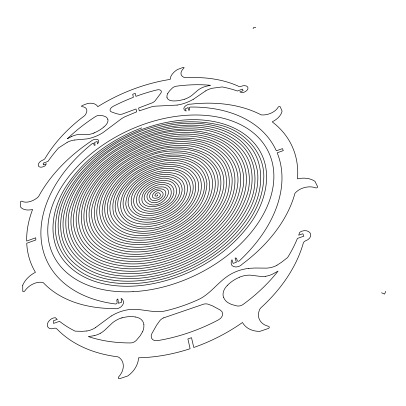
<?xml version="1.0" encoding="UTF-8"?>
<svg xmlns="http://www.w3.org/2000/svg" width="406" height="406" viewBox="0 0 406 406"><rect width="100%" height="100%" fill="white"/><g stroke="black" fill="none" stroke-linecap="round" stroke-linejoin="round"><path stroke-width="0.61" d="M385.7 291.381L384.614 294.096L381.554 292.777M142.567 331.753L140.232 335.726L136.325 340.355A6.719 5.131 -34.4 0 1 130.57 342.933A143.836 99.957 -26 0 1 88.3 336.569L94.136 335.681M167.83 93.299L169.5 90.929L172.306 88.092A4.958 2.857 -22.4 0 1 176.549 86.168A133.67 86.366 -25.2 0 1 210.384 85.29L205.675 86.387A15.464 9.145 -21 0 0 200.6 88.442A13.687 8.084 -21 0 0 197.463 90.584L191.632 95.583A16.331 9.455 -22.1 0 1 185.055 99.039L184.288 99.282M253.065 28.648L253.983 27.258L255.765 27.628M227.446 285.281L226.157 286.737A14.393 11.236 -22.4 0 0 223.442 297.243M103.916 126.971L104.981 125.992A10.617 6.115 -26.5 0 0 107.925 119.465M95.268 327.743L111.259 315.975M205.532 90.949L193.307 99.328M276.922 265.235L281.312 262.428L287.636 257.505A143.836 99.957 -26 0 0 297.431 238.413L303.85 236.175L302.835 233.739L298.684 235.191L299.714 232.298A6.927 5.136 -15 0 1 309.991 232.811A6.927 5.136 -15 0 1 305.875 240.682A3.989 2.984 -14.6 0 0 303.272 243.184A142.425 100.937 -26.3 0 1 261.175 307.535A6.943 5.598 -19.7 0 0 259.201 310.722A16.189 13.114 -18.6 0 0 268.432 326.267A1.416 1.162 -19.9 0 1 268.259 328.525L259.876 331.352A22.163 17.884 -20.2 0 1 242.499 322.491A142.425 100.937 -26.3 0 1 193.763 347.485L191.51 337.696L187.897 338.924L190.109 348.724A142.425 100.937 -26.3 0 1 138.547 357.793A22.02 16.956 -37.3 0 1 127.814 375.941L119.75 378.661A1.406 1.096 -38.7 0 1 118.425 378.296A1.406 1.096 -38.7 0 1 118.684 376.864A16.067 12.332 -38.5 0 0 119.882 358.153A6.897 5.298 -37.6 0 0 116.953 356.686A142.425 100.937 -26.3 0 1 56.82 328.85A3.898 2.751 -37.8 0 0 53.749 328.378A6.765 4.74 -37.3 0 1 47.345 324.394A6.765 4.74 -37.3 0 1 55.277 317.67L57.256 319.426L53.379 320.781L53.551 323.409L59.55 321.319A143.836 99.957 -26 0 0 75.085 331.134L82.164 331.342L86.848 330.971M67.117 142.42L58.545 147.962A133.67 86.366 -25.2 0 0 47.999 161.395L43.193 163.182L43.3 164.887L46.426 163.73L45.066 165.841A5.349 3.111 -29.8 0 1 38.321 165.8A5.349 3.111 -29.8 0 1 42.894 160.076A3.02 1.746 -29.6 0 0 45.183 158.254A127.317 80.718 -25 0 1 83.991 116.152A4.816 2.7 -26.9 0 0 85.676 114.253A11.099 6.197 -27.1 0 0 81.976 106.631A0.949 0.528 -26.7 0 1 81.596 106.139A0.949 0.528 -26.7 0 1 82.377 105.459L87.874 103.383A15.377 8.633 -26.8 0 1 97.78 106.682A127.317 80.718 -25 0 1 170.2 79.403A15.626 8.856 -21.9 0 1 177.326 69.599L182.969 67.467A0.964 0.543 -21.9 0 1 183.943 67.492A0.964 0.543 -21.9 0 1 183.822 68.183A11.307 6.384 -21.5 0 0 183.888 77.302A4.897 2.776 -21.7 0 0 186.156 77.729A127.317 80.718 -25 0 1 238.545 86.285A3.116 1.837 -19.2 0 0 241.387 86.224A5.511 3.278 -19.1 0 1 247.99 87.909A5.511 3.278 -19.1 0 1 241.971 92.761L239.829 91.903L243.128 90.68L242.483 89.122L237.403 91.01A133.67 86.366 -25.2 0 0 222.183 86.935L212.221 88.254A14.631 8.699 -20.7 0 0 205.517 90.934M71.654 136.492L67.391 138.735A133.67 86.366 -25.2 0 1 95.349 116.654A4.897 2.801 -26.4 0 1 99.637 115.37L103.129 115.822L105.489 116.664A12.231 7.044 -26.6 0 1 107.823 119.506M163.516 317.908L203.878 304.069A9.034 7.09 -26.7 0 1 207.791 304.094L212.475 305.845L220.291 310.072A6.785 5.379 -25.6 0 1 218.743 319.695A143.836 99.957 -26 0 1 157.239 340.675A6.765 5.263 -32.4 0 1 151.925 333.478L156.726 324.983L159.934 320.542A9.069 7.034 -30.9 0 1 163.511 317.888M94.4 132.828L93.664 133.122M157.259 194.809C159.761 195.849 153.123 197.423 155.275 194.307C159.325 189.688 163.329 196.428 157.254 198.047C147.337 200.077 154.762 188.059 160.801 190.947C169.327 195.976 152.083 205.583 149.672 197.367C148.423 186.917 172.083 185.034 164.227 197.539C152.671 210.643 136.939 195.722 155.6 187.608C179.645 182.045 165.415 209.293 149.702 204.365C131.321 195.479 164.202 174.834 170.87 189.607C175.752 208.07 132.143 215.216 143.866 192.124C149.581 184.268 161.639 179.447 170.52 184.72C179.239 191.947 169.464 203.974 161.37 206.766C153.519 211.485 137.258 209.394 139.116 197.453C142.11 186.075 155.178 179.437 166.379 180.67C179.513 181.573 178.955 197.565 169.86 203.634C161.492 211.15 144.5 215.774 137.279 204.578C132.95 191.652 147.545 181.183 158.771 179.021C170.134 175.153 185.237 184.882 177.544 197.463C170.383 209.922 152.874 217.509 139.466 210.892C126.124 202.34 138.38 185.278 148.87 180.711C159.233 174.484 181.172 173.337 182.182 189.663C180.584 206.202 161.964 216.281 146.602 215.479C129.169 215.302 126.606 195.763 138.568 186.024C149.357 175.458 169.962 168.734 182.005 180.741C192.342 196.677 171.966 212.962 157.858 216.403C143.704 222.199 121.277 212.165 130.118 194.479C138.299 178.188 159.279 168.576 176.838 174.072C196.727 181.289 185.202 205.903 171.266 212.648C158.178 221.752 129.001 225.594 125.738 204.325C126.312 184.238 148.104 171.474 166.364 170.454C187.125 168.246 198.27 188.587 183.872 204.304C171.053 219.707 144.166 229.73 127.372 215.139C113.568 197.27 136.162 176.686 152.443 171.413C168.216 163.999 198.169 169.733 192.505 192.718C185.227 215.342 157.67 228.715 135.076 222.879C110.782 215.753 121.013 186.953 137.461 177.341C153.108 165.79 184.816 158.624 194.88 180.766C200.462 206.015 171.104 224.208 149.372 226.426C125.251 230.522 107.585 208.283 124.241 187.75C138.613 168.982 167.394 157.391 189.333 169.469C212.764 186.724 187.222 216.829 167.632 223.721C149.098 233.907 110.452 230.182 115.659 201.264C122.774 175.473 152.27 160.274 177.838 162.979C188.313 164.105 199.331 170.946 201.077 182.04C203.066 194.677 195.159 206.492 186.08 214.485C167.891 230.745 127.931 242.113 113.969 215.033C106.6 187.628 137.253 166.622 160.614 161.806C185.131 154.742 215.561 172.377 200.381 200.138C185.755 226.112 149.251 242.138 121.501 228.116C94.76 210.46 119.719 176.158 141.049 166.983C161.431 155.173 203.259 152.377 206.923 183.542C205.543 216.921 166.709 237.627 136.396 235.419C123.85 234.556 110.163 226.969 107.773 213.688C105.332 200.199 113.137 187.217 122.495 178.163C142.866 158.913 182.091 145.713 204.37 168.815C223.802 198.691 185.024 229.537 158.584 235.658C143.541 239.499 125.505 239.459 113.157 228.776C103.17 220.27 102.657 205.055 108.438 194.002C123.551 165.445 160.086 148.571 191.475 157.279C204.142 160.822 214.17 173.306 212.419 186.775C210.516 204.248 197.321 218.195 183.091 227.279C159.822 243.504 107.524 250.279 102.119 212.206C103.007 177.229 141.44 154.97 172.992 152.945C187.369 152.184 204.04 156.477 211.739 169.718C219.458 183.284 213.571 200.117 204.355 211.364C191.424 227.38 172.23 237.891 152.072 241.494C135.934 244.285 116.507 242.321 105.448 228.862C85.067 197.94 122.094 165.075 149.438 155.965C176.026 144.074 225.553 152.245 217.23 191.079C205.984 229.304 158.751 252.293 121.084 242.331C106.57 238.515 94.923 224.325 96.983 208.943C98.897 191.19 111.523 176.6 125.53 166.546C150.849 148.261 200.818 136.705 218.595 170.769C225.376 187.613 216.195 206.106 204.451 218.255C188.714 234.572 166.917 244.97 144.338 246.99C127.281 248.543 106.849 243.96 97.917 227.873C90.096 213.414 95.877 195.738 105.311 183.532C128.372 154.351 174.392 135.64 208.953 155.199C246.381 182.873 205.355 230.532 174.225 241.575C154.549 249.918 130.905 253.435 110.99 243.925C96.344 237.429 88.361 220.077 92.71 204.7C104.438 165.729 148.56 142.679 187.663 145.713C204.01 147.053 221.676 156.62 225.584 173.677C230.04 193.723 217.514 213.094 203.091 225.868C184.583 242.062 160.238 252.05 135.518 251.943C117.953 252.014 97.694 244.473 91.152 226.776C84.834 209.232 93.756 190.307 105.55 177.326C120.415 160.938 140.801 149.87 162.38 145.333C180.98 141.567 202.564 142.562 217.636 155.386C231.527 166.861 232.171 187.876 224.026 202.904C212.663 225.249 190.79 240.733 167.516 248.837C146.419 255.897 121.049 257.754 101.769 244.833C64.757 216.571 102.2 167.734 133.589 153.889C164.004 136.573 225.228 132.097 232.054 177.737C233.511 200.777 217.606 220.869 200.153 234.064C179.422 249.421 153.285 258.561 127.337 256.323C108.519 255.1 87.935 243.666 84.514 223.696C81.022 203.431 92.908 184.065 107.082 170.621C124.388 154.361 146.881 143.668 170.408 140.481C189.627 137.984 211.754 140.857 225.579 155.726C239.672 170.733 236.358 194.454 225.609 210.349C210.673 233.511 185.735 249.061 159.35 255.897C137.121 261.428 110.259 261.073 92.568 244.59C78.52 231.598 78.673 209.471 87.366 193.545C109.833 152.854 162.314 128.748 207.532 141.506C225.848 146.723 240.266 164.836 237.703 184.314C234.942 209.46 216.012 229.573 195.545 242.681C172.007 257.353 142.907 265.514 115.34 259.449C96.298 255.81 78.551 239.9 78.688 219.519C78.48 196.961 93.197 177.28 109.935 163.547C129.159 148.023 153.057 138.05 177.762 136.208C198.29 134.69 222.046 139.862 234.257 157.914C246.955 176.986 239.088 202.229 225.736 218.727C207.177 242.22 179.173 257.551 149.819 262.54C127.093 266.265 99.82 263.22 84.433 244.179C71.106 227.522 75.389 203.406 86.534 186.811C100.47 165.237 122.653 149.895 146.566 141.212C169.135 133.269 195.154 130.565 217.509 140.638C236.19 148.312 247.467 169.678 242.605 189.399C236.475 217.367 213.612 238.474 189.221 251.532C163.588 264.819 132.366 271.497 104.433 261.662C84.281 255.318 69.878 234.064 74.049 212.901C77.942 189.12 95.034 169.769 114.127 156.229C135.959 141.044 162.41 131.788 189.155 132.346C209.988 132.655 233.404 141.176 242.621 161.289C252.974 184.542 240.535 210.831 224.234 227.928C202.584 250.771 172.403 265.367 141.095 268.376C117.151 270.726 88.295 264.387 75.876 241.656C65.036 221.219 73.552 196.438 87.041 179.457C118.151 140.715 179.721 115.867 226.487 140.019C246.503 150.601 254.303 176.366 246.249 197.011C235.764 226.736 209.313 248.091 181.172 260.398C153.813 271.929 120.694 276.684 93.329 262.662C73.491 253.126 63.717 228.888 70.208 208.07C86.681 156.036 147.205 124.759 199.661 129.296C221.762 131.245 245.518 144.287 250.837 167.323C256.907 194.286 240.281 220.483 220.955 237.82C195.453 260.429 161.568 274.294 127.296 273.669C103.383 273.497 75.952 262.372 68.056 237.886C60.53 214.013 72.892 188.952 88.95 171.606C108.336 150.667 134.452 136.32 162.187 129.961C187.08 124.459 215.759 125.119 236.865 141.08C257.003 155.66 259.525 184.811 248.513 205.771C233.47 236.698 203.376 258.059 171.454 269.041C143.227 278.364 109.321 280.698 83.631 263.321C33.952 225.071 84.453 160.157 126.464 141.379C166.764 118.846 246.828 112.31 257.577 171.839C260.545 202.883 239.215 230.369 215.794 248.218C187.186 269.594 150.606 282.16 114.736 277.74C89.772 275.288 63.544 258.094 60.986 231.374C58.236 205.066 73.79 180.675 92.279 163.379C114.847 142.521 143.907 128.722 174.341 124.419C199.569 120.998 228.446 124.449 247.168 143.338C266.559 162.578 263.21 194.291 249.188 215.606C229.974 246.432 197.25 267.229 162.598 276.593C132.813 284.342 96.532 284.134 72.806 261.845C53.947 244.204 54.78 214.292 66.873 193.099C96.41 141.506 162.41 111.026 220.615 125.292C244.727 131.204 265.428 153.29 263.717 179.092C261.906 213.373 236.216 241.189 208.674 258.926C177.341 278.557 138.304 289.407 101.662 280.561C76.724 275.298 54.338 253.415 55.48 226.761C56.145 197.666 75.262 172.555 97.034 154.919C122.176 134.883 153.336 122.059 185.496 119.912C211.952 118.156 242.382 125.038 258.125 148.215C274.481 172.58 264.94 205.01 248.061 226.416C223.792 257.922 186.471 278.364 147.449 284.662C117.704 289.316 81.784 284.718 62.58 258.962C46.264 236.728 52.699 205.862 67.381 184.573C85.006 158.107 112.249 139.05 141.735 127.875M239.647 277.12L240.631 276.74A22.025 17.27 -21.5 0 1 250.121 275.131L260.398 276.385A17.615 13.398 -18.8 0 0 265.483 276.278M121.191 318.065L122.155 317.771M177.117 105.078L154.894 106.194A27.258 16.321 -24.2 0 0 151.276 106.905L139.268 110.874L138.613 108.021L152.412 102.759A6.648 3.832 -23.7 0 0 154.884 101.064L160.817 93.228A4.913 2.817 -23.4 0 0 156.914 89.914A133.67 86.366 -25.2 0 0 135.929 96.364L135.228 93.334L132.706 94.283L133.391 97.318A133.67 86.366 -25.2 0 0 113.142 106.367A4.882 2.786 -25.5 0 0 111.274 111.823L116.319 113.655L119.471 114.33A6.658 3.827 -25.2 0 0 122.47 114.005L136.025 108.991L136.67 111.848L124.926 116.755A27.192 16.245 -25.1 0 0 121.607 118.638L102.693 132.818A26.984 15.413 -26.7 0 1 87.036 138.903L74.567 140.034M248.518 268.376L255.014 268.021L266.569 268.133A19.28 14.504 -18.4 0 0 276.983 265.326M135.64 316.995L137.319 317.416A14.296 10.825 -33.8 0 1 143.942 324.587M95.283 327.769A18.245 13.154 -35.3 0 1 86.843 331.017M111.285 316.02A37.058 28.197 -35.1 0 1 131.554 309.382C141.07 308.895 150.367 312.026 159.873 311.59A33.957 25.228 -28.5 0 0 164.643 311.052C176.681 308.301 188.491 304.195 199.671 298.968A34.018 25.411 -26.4 0 0 204.025 296.36C212.642 290.437 219.088 281.901 227.761 276.044A37.316 29.455 -21.5 0 1 248.518 268.437M265.483 276.313A19.823 15.047 -18.8 0 0 272.416 274.182L278.074 271.096A143.836 99.957 -26 0 1 243.113 304.434A6.76 5.334 -22.5 0 1 236.921 305.931L231.491 304.464L227.73 302.536A16.575 12.936 -22.2 0 1 223.579 297.192M227.477 285.301A29.877 23.604 -21.4 0 1 239.672 277.176M100.642 333.164A19.549 14.22 -35.2 0 1 94.136 335.66M100.627 333.133A17.377 12.657 -35.3 0 0 104.824 330.083L112.706 322.628A21.863 16.539 -34.8 0 1 121.186 318.035M122.16 317.832A29.663 22.574 -35.2 0 1 135.624 317.03M143.81 324.633A16.458 12.444 -34 0 1 142.582 331.753M193.281 99.303A27.364 15.778 -22.2 0 1 177.117 105.088M67.091 142.364A14.915 8.734 -28.3 0 1 74.572 140.024M71.654 136.502A15.154 8.836 -28 0 1 76.612 134.797A13.413 7.805 -28 0 1 80.043 134.462L86.854 134.696A16.103 9.236 -26.7 0 0 93.664 133.143M103.895 126.961A21.554 12.297 -26.7 0 1 94.39 132.792M184.278 99.247A21.863 12.591 -22.1 0 1 173.585 100.932L172.24 100.861A10.749 6.247 -22.4 0 1 166.932 97.379M167.039 97.338A12.388 7.196 -22.3 0 1 167.82 93.299M22.731 285.2L22.782 291.153A1.213 0.802 -36.3 0 0 23.543 291.731A1.213 0.802 -36.3 0 0 24.746 291A14.682 9.84 -36.1 0 1 43.249 282.612A134.305 89.756 -26.1 0 0 114.34 308.565A6.567 4.801 -32.9 0 0 123.48 303.353A8.556 6.247 -33.1 0 0 121.1 298.385L121.683 302.196L118.491 303.307L117.847 298.989A1.274 0.929 -32.6 0 0 116.816 300.354L117.131 302.526A1.279 0.934 -32.9 0 1 116.659 303.571A1.279 0.934 -32.9 0 1 115.471 303.977A138.761 93.07 -24.8 0 1 92.329 143.541A1.015 0.599 -27.2 0 1 93.268 143.191A1.015 0.599 -27.2 0 1 93.822 143.546L94.025 144.942A1.02 0.604 -27.2 0 0 95.06 145.211L94.649 142.435L97.181 141.496L97.557 143.937A6.77 3.994 -27.3 0 0 98.242 139.969A5.202 3.075 -27.2 0 0 90.614 141.527A134.305 89.756 -26.1 0 0 38.54 196.626A12.647 7.557 -31.3 0 1 22.015 201.259A1.066 0.639 -32 0 0 20.934 201.417A1.066 0.639 -32 0 0 20.3 202.32L20.539 206.989A17.24 10.394 -31.3 0 0 32.602 209.471A134.305 89.756 -26.1 0 0 26.659 241.073L35.748 237.784L35.855 239.966L26.735 243.26A134.305 89.756 -26.1 0 0 35.444 272.309A19.63 13.099 -35.4 0 0 22.731 285.2M188.014 107.722L185.415 108.686L186.141 111.031A6.872 4.101 -21.9 0 1 183.852 108.123A5.278 3.152 -22 0 1 191.124 104.119A134.579 90.188 -25 0 1 261.17 114.888A13.088 8.049 -17.9 0 0 278.196 107.154A1.106 0.685 -17.2 0 1 279.252 106.519A1.106 0.685 -17.2 0 1 280.231 106.849L282.084 111.102A17.823 11.069 -18 0 1 272.213 121.866A134.579 90.188 -25 0 1 297.491 178.853A20.229 14.169 -15.5 0 1 314.954 181.33L317.578 186.613A1.259 0.878 -14.3 0 1 317.132 187.658A1.259 0.878 -14.3 0 1 315.69 187.851A15.139 10.683 -14.9 0 0 294.934 193.322A134.579 90.188 -25 0 1 242.352 264.062A6.633 4.994 -21.5 0 1 232.029 265.585A8.648 6.511 -21.3 0 1 231.978 259.718L233.11 263.398L236.409 262.251L235.104 258.089A1.289 0.964 -21.6 0 1 236.607 258.586L237.266 260.677A1.294 0.969 -21.3 0 0 238.134 261.271A1.294 0.969 -21.3 0 0 239.357 260.835A138.39 92.487 -26.3 0 0 277.176 152.808L283.307 150.596L282.434 148.616L276.324 150.824A138.39 92.487 -26.3 0 0 190.505 107.042A1.03 0.614 -22 0 0 189.536 107.397A1.03 0.614 -22 0 0 189.206 108.087L189.627 109.422A1.03 0.619 -22.1 0 1 188.846 110.376L188.014 107.722M133.031 291.675A119.349 79.743 -25.5 0 0 269.599 154.397A119.349 79.743 -25.5 0 0 79.82 164.115A119.349 79.743 -25.5 0 0 133.031 291.675"/></g></svg>
